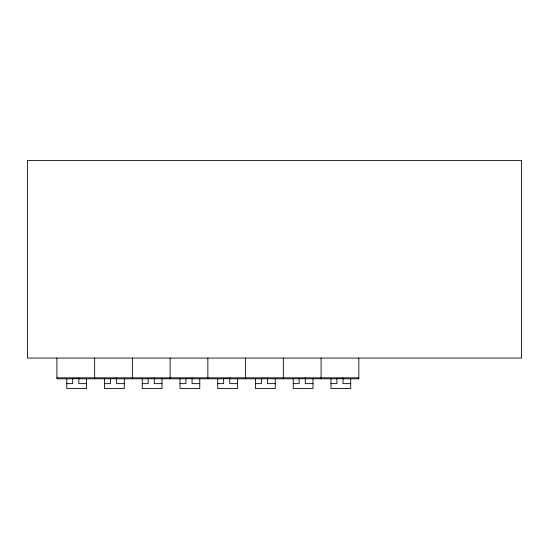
<?xml version="1.0" encoding="UTF-8"?>
<svg xmlns="http://www.w3.org/2000/svg" width="549" height="549" viewBox="0 0 549 549"><rect width="100%" height="100%" fill="white"/><g stroke="black" fill="none" stroke-linecap="round" stroke-linejoin="round"><path stroke-width="0.82" d="M56.904 377.822L358.82 377.822M78.83 378.7L72.715 378.7L72.715 383.641L66.786 383.641M116.566 378.7L110.452 378.7L110.452 383.641L104.523 383.641M154.31 378.7L148.189 378.7L148.189 383.641L142.26 383.641M192.047 378.7L185.933 378.7L185.933 383.641L180.003 383.641M229.791 378.7L223.669 378.7L223.669 383.641L217.74 383.641M267.528 378.7L261.413 378.7L261.413 383.641L255.484 383.641M305.265 378.7L299.15 378.7L299.15 383.641L293.221 383.641M343.008 378.7L336.887 378.7L336.887 383.641L330.958 383.641M72.715 378.789L56.904 378.81L56.904 358.058M78.83 378.789L110.452 378.789M116.566 378.789L148.189 378.789M154.31 378.789L185.933 378.789M192.047 378.789L223.669 378.789M229.791 378.789L261.413 378.789M267.528 378.789L299.15 378.789M305.265 378.789L336.887 378.789M343.008 378.789L358.82 378.81L358.82 358.058M86.55 383.641L78.83 383.641L78.83 377.822M124.287 383.641L116.566 383.641L116.566 377.822M162.024 383.641L154.31 383.641L154.31 377.822M199.767 383.641L192.047 383.641L192.047 377.822M237.504 383.641L229.791 383.641L229.791 377.822M275.248 383.641L267.528 383.641L267.528 377.822M312.985 383.641L305.265 383.641L305.265 377.822M350.722 383.641L343.008 383.641L343.008 377.822M350.722 378.789L350.722 388.582L330.958 388.582L330.958 378.789M321.076 358.058L321.076 378.81M312.985 378.789L312.985 388.582L293.221 388.582L293.221 378.789M283.339 358.058L283.339 378.81M275.248 378.789L275.248 388.582L255.484 388.582L255.484 378.789M245.602 358.058L245.602 378.81M237.504 378.789L237.504 388.582L217.74 388.582L217.74 378.789M207.858 358.058L207.858 378.81M199.767 378.789L199.767 388.582L180.003 388.582L180.003 378.789M170.121 358.058L170.121 378.81M162.024 378.789L162.024 388.582L142.26 388.582L142.26 378.789M132.378 358.058L132.378 378.81M124.287 378.789L124.287 388.582L104.523 388.582L104.523 378.789M94.641 358.058L94.641 378.81M86.55 378.789L86.55 388.582L66.786 388.582L66.786 378.789M521.55 160.418L27.45 160.418L27.45 358.058L521.55 358.058L521.55 160.418"/></g></svg>
